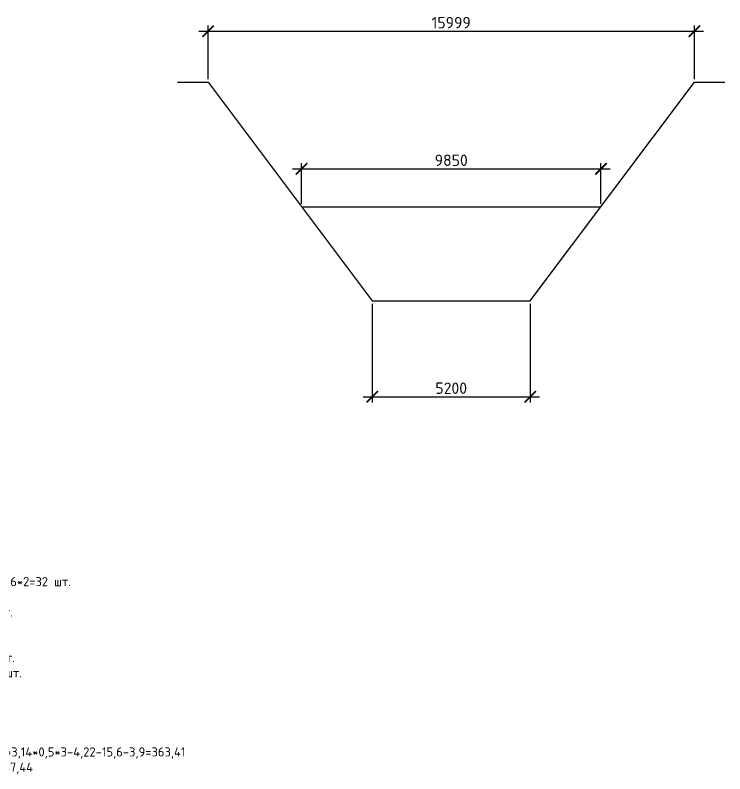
# Model space of a CAD drawing. Header units: metres. Extents: x 407396 to 516262, y -257300 to -131999.
# Drawn here: x 442811 to 466154, y -257300 to -232341 of the extents above; entities that cross this region are included whole.
import ezdxf

# ---------------------------------------------------------------- set-up
doc = ezdxf.new("R2010")
doc.units = ezdxf.units.M
doc.header["$PDSIZE"] = 1
doc.layers.get('0').update_dxf_attribs({"lineweight": 0})
doc.layers.get('Defpoints').update_dxf_attribs({"color": 3})
doc.layers.add('второстепенные', color=7, linetype='Continuous', lineweight=25)
doc.layers.add('ГП_Расстояние от зд до сетей', color=7, linetype='Continuous', lineweight=0)
doc.layers.add('помощь', color=1, linetype='Continuous', lineweight=0, plot=False)
doc.styles.add('ISOCPEUR', font='isocpeur.ttf')
doc.dimstyles.new('SPDS-ISOCUP', dxfattribs={"dimscale": 10, "dimtxt": 2.5, "dimasz": 2.5, "dimexe": 1.25, "dimexo": 0.625, "dimtad": 1, "dimdec": 0, "dimrnd": 0.001, "dimtxsty": 'ISOCPEUR', "dimblk": 'ARCHTICK', "dimcen": 2.5, "dimdle": 2, "dimadec": 0, "dimazin": 2, "dimtfac": 0.75, "dimtdec": 0, "dimtmove": 1, "dimatfit": 3, "dimfxl": 1, "dimtolj": 1, "dimarcsym": 1})

# ---------------------------------------------------------------- blocks, each defined once
blk = doc.blocks.new('_ArchTick')
at = {"color": 0, "linetype": 'ByBlock', "lineweight": 30, "const_width": 0.15}
blk.add_lwpolyline([(-0.5, -0.5), (0.5, 0.5)], dxfattribs=at)
blk = doc.blocks.new('*D177')
at = {"layer": 'Defpoints', "color": 0, "ltscale": 10, "transparency": 16777216}
for p in [(454554, -241744), (459754, -241744), (459754, -244894)]:
    blk.add_point(p, dxfattribs=at)
at = {"layer": 'ГП_Расстояние от зд до сетей', "color": 0, "lineweight": -2, "ltscale": 10, "transparency": 16777216}
for p, q in [((454554, -241838), (454554, -245082)), ((459754, -241838), (459754, -245082)), ((454254, -244894), (460054, -244894))]:
    blk.add_line(p, q, dxfattribs=at)
at = {"layer": 'ГП_Расстояние от зд до сетей', "color": 0, "lineweight": -2, "ltscale": 10, "transparency": 16777216, "xscale": 375, "yscale": 375, "zscale": 375, "rotation": 180}
blk.add_blockref('_ArchTick', (454554, -244894), dxfattribs=at)
at = {"layer": 'ГП_Расстояние от зд до сетей', "color": 0, "lineweight": -2, "ltscale": 10, "transparency": 16777216, "xscale": 375, "yscale": 375, "zscale": 375}
blk.add_blockref('_ArchTick', (459754, -244894), dxfattribs=at)
at = {"layer": 'ГП_Расстояние от зд до сетей', "color": 0, "ltscale": 10, "transparency": 16777216, "insert": (457154, -244613), "char_height": 375, "attachment_point": 5, "style": 'ISOCPEUR'}
blk.add_mtext('\\A1;5200', dxfattribs=at)
blk = doc.blocks.new('*D180')
at = {"layer": 'Defpoints', "color": 0, "ltscale": 10, "transparency": 16777216}
for p in [(462079, -237397), (452229, -238644), (462079, -238644)]:
    blk.add_point(p, dxfattribs=at)
at = {"layer": 'ГП_Расстояние от зд до сетей', "color": 0, "lineweight": -2, "ltscale": 10, "transparency": 16777216}
for p, q in [((452229, -238550), (452229, -237209)), ((462079, -238550), (462079, -237209)), ((451929, -237397), (462379, -237397))]:
    blk.add_line(p, q, dxfattribs=at)
at = {"layer": 'ГП_Расстояние от зд до сетей', "color": 0, "lineweight": -2, "ltscale": 10, "transparency": 16777216, "xscale": 375, "yscale": 375, "zscale": 375, "rotation": 180}
blk.add_blockref('_ArchTick', (452229, -237397), dxfattribs=at)
at = {"layer": 'ГП_Расстояние от зд до сетей', "color": 0, "lineweight": -2, "ltscale": 10, "transparency": 16777216, "xscale": 375, "yscale": 375, "zscale": 375}
blk.add_blockref('_ArchTick', (462079, -237397), dxfattribs=at)
at = {"layer": 'ГП_Расстояние от зд до сетей', "color": 0, "ltscale": 10, "transparency": 16777216, "insert": (457154, -237115), "char_height": 375, "attachment_point": 5, "style": 'ISOCPEUR'}
blk.add_mtext('\\A1;9850', dxfattribs=at)
blk = doc.blocks.new('*D181')
at = {"layer": 'Defpoints', "color": 0, "ltscale": 10, "transparency": 16777216}
for p in [(465154, -232868), (449154, -234544), (465154, -234544)]:
    blk.add_point(p, dxfattribs=at)
at = {"layer": 'ГП_Расстояние от зд до сетей', "color": 0, "lineweight": -2, "ltscale": 10, "transparency": 16777216}
for p, q in [((448854, -232868), (465454, -232868)), ((449154, -234451), (449154, -232680)), ((465154, -234451), (465154, -232680))]:
    blk.add_line(p, q, dxfattribs=at)
at = {"layer": 'ГП_Расстояние от зд до сетей', "color": 0, "lineweight": -2, "ltscale": 10, "transparency": 16777216, "xscale": 375, "yscale": 375, "zscale": 375, "rotation": 180}
blk.add_blockref('_ArchTick', (449154, -232868), dxfattribs=at)
at = {"layer": 'ГП_Расстояние от зд до сетей', "color": 0, "lineweight": -2, "ltscale": 10, "transparency": 16777216, "xscale": 375, "yscale": 375, "zscale": 375}
blk.add_blockref('_ArchTick', (465154, -232868), dxfattribs=at)
at = {"layer": 'ГП_Расстояние от зд до сетей', "color": 0, "ltscale": 10, "transparency": 16777216, "insert": (457154, -232587), "char_height": 375, "attachment_point": 5, "style": 'ISOCPEUR'}
blk.add_mtext('\\A1;15999', dxfattribs=at)

msp = doc.modelspace()

# ---------------------------------------------------------------- linework, layer by layer
at = {"layer": 'второстепенные', "ltscale": 10}
msp.add_line((452229.11, -238643.96), (462078.96, -238643.96), dxfattribs=at)
at = {"layer": 'второстепенные', "linetype": 'Continuous'}
msp.add_lwpolyline([(448154.33, -234544.25), (449154.33, -234544.25), (454554.04, -241743.86), (459754.04, -241743.86), (465153.75, -234544.25), (466153.75, -234544.25)], dxfattribs=at)

# ---------------------------------------------------------------- texts
at = {"layer": 'помощь', "ltscale": 10, "insert": (435743.33, -248826.79), "char_height": 300, "attachment_point": 1, "style": 'ISOCPEUR'}
msp.add_mtext_dynamic_manual_height_columns('\\A1;котлован - (79,04+416)/2*7,2=1782,14\\Pподготовка - 3,2*13,2*0,1=4,22\\Pбетон - 3*13*0,4=15,6\\Pарматура - \\Pпоз. 1 %%C12 - 12,95+0,56=13,51 п.м. - 16*2=32 шт.\\Pпоз. 2 %%C12 l=2,95 м 66*2=132 шт.\\Pпоз. 3 %%C12 l=1,89 м 66*2+8*2=148 шт.\\Pпоз. 4 %%C16 а240 l=2,0 м 6*2=12 шт.\\Pкр-1 13*2=26\\Pпоз. 5 %%C10 а240 l=2,95 м 2*26=52 шт.\\Pпоз. 6 %%C10 а240 l=0,43 м 8*26=208 шт.\\Pгидроизоляция - 13*3+32*0,4=51,8\\Pподготовка песок - 13*3*0,1=3,9\\P\\Pобратная засыпка - \\P(79,04+195,52)/2*3,1-1,0{\\H0.7x;\\S2^ ;\\H1.4286x;*3,14*12-0,4\\H0.7x;\\S2^ ;\\H1.4286x;*3,14*0,5*3-\\H0.99999x;4,22-15,6-3,9=363,41\\P(195,52+416)/2*4,1-0,4²*3,14*4,1*3}=1247,44', width=15634.5413, gutter_width=2326.03, heights=[11823.17], dxfattribs=at)

# ---------------------------------------------------------------- dimensions: what is measured, and where the dimension line sits
at = {"layer": 'ГП_Расстояние от зд до сетей', "ltscale": 10}
for base, p1, p2, picture, middle in [((465153.75, -232867.97), (449154.33, -234544.25), (465153.75, -234544.25), '*D181', (457154.04, -232586.72)), ((462078.96, -237396.58), (452229.11, -238643.96), (462078.96, -238643.96), '*D180', (457154.04, -237115.33)), ((459754.04, -244894.13), (454554.04, -241743.86), (459754.04, -241743.86), '*D177', (457154.04, -244612.88))]:
    dim = msp.add_linear_dim(base=base, p1=p1, p2=p2, dimstyle='SPDS-ISOCUP', override={"dimscale": 150}, dxfattribs=at)
    dim.commit()
    dim.dimension.update_dxf_attribs({"geometry": picture, "text_midpoint": middle})

doc.saveas('drawing.dxf')
